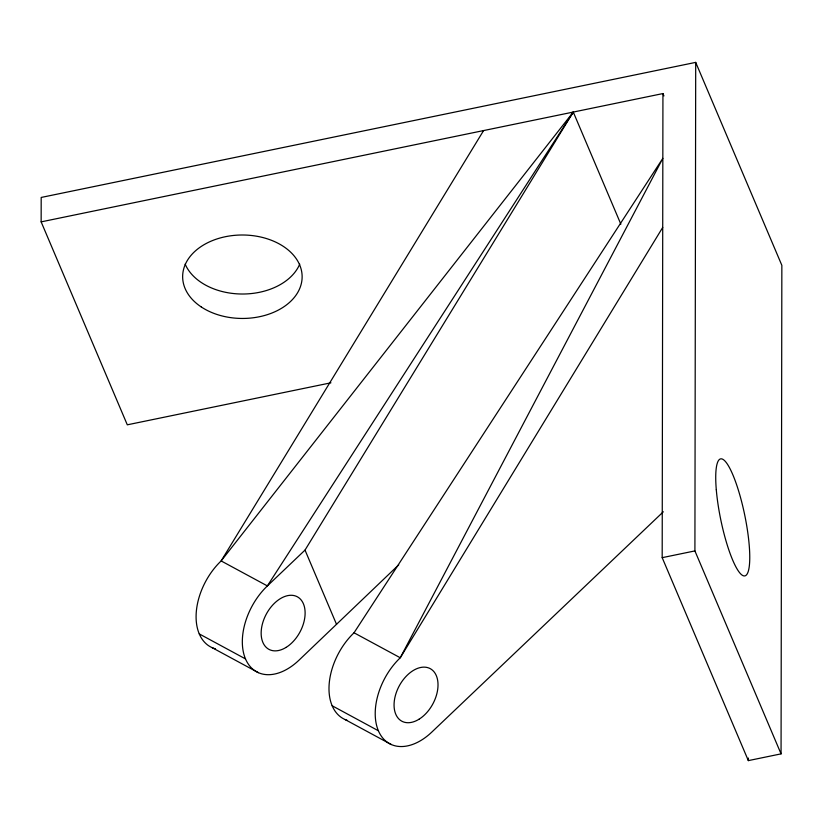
<?xml version="1.0" encoding="UTF-8"?>
<svg xmlns="http://www.w3.org/2000/svg" width="823" height="823" viewBox="0 0 823 823"><rect width="100%" height="100%" fill="white"/><g stroke="black" fill="none" stroke-linecap="round" stroke-linejoin="round"><path stroke-width="1.23" d="M41.15 221.871L41.191 197.448L695.702 62.383L781.85 265.335L781.058 753.868L748.333 760.617L662.186 557.665L662.937 93.565L41.15 221.871L127.298 424.822L330.928 382.808M781.058 753.868L694.91 550.916L695.702 62.383M748.333 760.617L748.344 758.045M483.595 130.569L221.14 560.926A55.47 35.41 -61.6 0 0 196.213 612.97A55.47 35.41 -61.6 0 0 215.492 648.843M662.721 227.426L400.266 657.772A55.47 35.41 -61.6 0 0 378.385 730.762L332.163 705.764M199.259 633.905L245.491 658.904A55.47 35.41 -61.6 0 1 267.382 585.925L305.014 550.093L573.271 112.062L620.851 224.175M354.034 632.784L662.834 158.335L400.266 657.772L354.034 632.784A55.47 35.41 -61.6 0 0 329.169 684.016A55.47 35.41 -61.6 0 0 347.255 720.372M245.501 658.904A55.47 35.41 -61.6 0 0 298.914 660.252L398.723 564.845M663.328 511.772L431.808 732.089A55.47 35.41 -61.6 0 1 378.385 730.762M662.186 557.665L694.91 550.916M212.19 647.691L258.412 672.679M345.094 719.549L391.316 744.537M662.937 93.565L663.935 95.921M305.014 550.093L336.556 624.41M299.716 264.162A59.74 41.726 0.1 0 1 242.466 294.017A59.74 41.726 0.1 0 1 185.165 264.111M573.271 112.062L267.362 585.914L221.14 560.926L573.271 112.062M418.989 719.251A29.865 19.063 -61.6 0 0 433.423 671.115A29.865 19.063 -61.6 0 0 395.698 694.427A29.865 19.063 -61.6 0 0 418.989 719.251M716.298 489.798A59.74 12.201 78.3 0 0 744.692 575.915A59.74 12.201 78.3 0 0 737.192 486.465A59.74 12.201 78.3 0 0 716.298 489.798M286.095 647.392A29.865 19.063 -61.6 0 0 300.518 599.257A29.865 19.063 -61.6 0 0 262.794 622.569A29.865 19.063 -61.6 0 0 286.095 647.392M201.285 306.969A59.74 41.726 0.1 0 0 300.488 286.497A59.74 41.726 0.1 0 0 225.409 236.705A59.74 41.726 0.1 0 0 201.285 306.969"/></g></svg>
